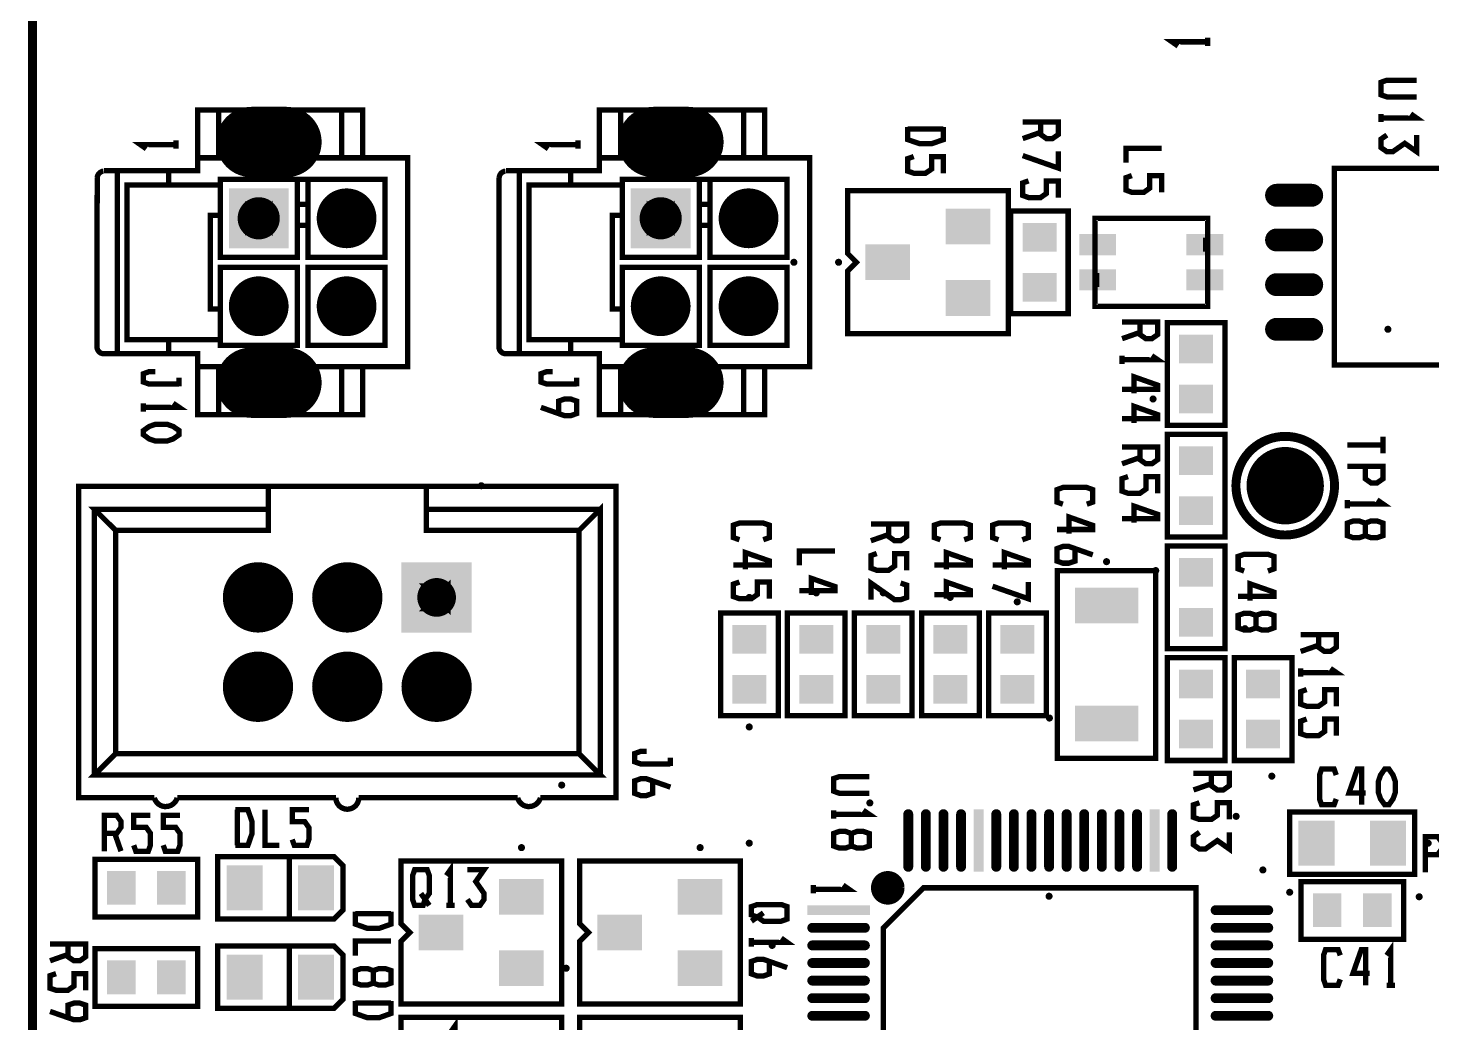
# Model space of a CAD drawing. Extents: x 20 to 372, y 176 to 359.
# Drawn here: x 201.5 to 241.42, y 272.55 to 300.82 of the extents above; entities that cross this region are included whole.
import ezdxf

# ---------------------------------------------------------------- set-up
doc = ezdxf.new("R2010")
doc.units = 0
doc.header["$MEASUREMENT"] = 0
doc.layers.get('0').update_dxf_attribs({"linetype": 'CONTINUOUS'})
for name, color, linetype in [('25-334-1_DRL', 1, 'CONTINUOUS'), ('25-334-1_SMB', 253, 'CONTINUOUS'), ('25-334-1_SSB', 1, 'CONTINUOUS')]:
    doc.layers.add(name, color=color, linetype=linetype)

# ---------------------------------------------------------------- blocks, each defined once
blk = doc.blocks.new('ROUND_75')
at = {"const_width": 0.54991}
blk.add_lwpolyline([(-0.274954, 0, 1), (0.274954, 0, 1)], format="xyb", close=True, dxfattribs=at)
blk = doc.blocks.new('ROUND_79')
at = {"const_width": 0.8001}
blk.add_lwpolyline([(-0.40005, 0, 1), (0.40005, 0, 1)], format="xyb", close=True, dxfattribs=at)
blk = doc.blocks.new('ROUND_80')
at = {"const_width": 0.59944}
blk.add_lwpolyline([(-0.29972, 0, 1), (0.29972, 0, 1)], format="xyb", close=True, dxfattribs=at)
blk = doc.blocks.new('ROUND_81')
at = {"const_width": 0.50038}
blk.add_lwpolyline([(-0.25019, 0, 1), (0.25019, 0, 1)], format="xyb", close=True, dxfattribs=at)
blk = doc.blocks.new('ROUND_84')
at = {"const_width": 0.10033}
blk.add_lwpolyline([(-0.050164, 0, 1), (0.050164, 0, 1)], format="xyb", close=True, dxfattribs=at)
blk = doc.blocks.new('ROUND_85')
at = {"const_width": 0.10033}
blk.add_lwpolyline([(-0.050164, 0, 1), (0.050164, 0, 1)], format="xyb", close=True, dxfattribs=at)
blk = doc.blocks.new('RECTANGLE_4')
blk.add_solid([(0.4064, 0.4826), (0.4064, -0.4826), (-0.4064, 0.4826), (-0.4064, -0.4826)])
blk = doc.blocks.new('ROUND_18')
at = {"const_width": 0.99949}
blk.add_lwpolyline([(-0.499744, 0, 1), (0.499744, 0, 1)], format="xyb", close=True, dxfattribs=at)
blk = doc.blocks.new('SQUARE_19')
blk.add_solid([(0.99949, 0.99949), (0.99949, -0.99949), (-0.99949, 0.99949), (-0.99949, -0.99949)])
blk = doc.blocks.new('OBLONG_20')
at = {"const_width": 1.99898}
blk.add_lwpolyline([(0.50038, 0), (-0.50038, 0)], dxfattribs=at)
at = {"const_width": 0.99949}
for points in [[(-1.000124, 0, 1), (-0.000636, 0, 1)], [(0.000636, 0, 1), (1.000124, 0, 1)]]:
    blk.add_lwpolyline(points, format="xyb", close=True, dxfattribs=at)
blk = doc.blocks.new('ROUND_21')
at = {"const_width": 0.84963}
blk.add_lwpolyline([(-0.424814, 0, 1), (0.424814, 0, 1)], format="xyb", close=True, dxfattribs=at)
blk = doc.blocks.new('SQUARE_22')
blk.add_solid([(0.84963, 0.84963), (0.84963, -0.84963), (-0.84963, 0.84963), (-0.84963, -0.84963)])
blk = doc.blocks.new('ROUND_25')
at = {"const_width": 1.09982}
blk.add_lwpolyline([(-0.54991, 0, 1), (0.54991, 0, 1)], format="xyb", close=True, dxfattribs=at)
blk = doc.blocks.new('RECTANGLE_26')
blk.add_solid([(0.4826, 0.4064), (0.4826, -0.4064), (-0.4826, 0.4064), (-0.4826, -0.4064)])
blk = doc.blocks.new('RECTANGLE_47')
blk.add_solid([(0.51308, 0.63627), (0.51308, -0.63627), (-0.51308, 0.63627), (-0.51308, -0.63627)])
blk = doc.blocks.new('RECTANGLE_48')
blk.add_solid([(0.9017, 0.508), (0.9017, -0.508), (-0.9017, 0.508), (-0.9017, -0.508)])
blk = doc.blocks.new('RECTANGLE_53')
blk.add_solid([(0.635, 0.508), (0.635, -0.508), (-0.635, 0.508), (-0.635, -0.508)])
blk = doc.blocks.new('RECTANGLE_55')
blk.add_solid([(0.52451, 0.29972), (0.52451, -0.29972), (-0.52451, 0.29972), (-0.52451, -0.29972)])
blk = doc.blocks.new('OBLONG_63')
at = {"const_width": 0.65024}
blk.add_lwpolyline([(0.50038, 0), (-0.50038, 0)], dxfattribs=at)
at = {"const_width": 0.32512}
for points in [[(-0.66294, 0, 1), (-0.33782, 0, 1)], [(0.33782, 0, 1), (0.66294, 0, 1)]]:
    blk.add_lwpolyline(points, format="xyb", close=True, dxfattribs=at)
blk = doc.blocks.new('OBLONG_64')
at = {"const_width": 0.2794}
blk.add_lwpolyline([(0, 0.7493), (0, -0.7493)], dxfattribs=at)
at = {"const_width": 0.1397}
for points in [[(-0.06985, 0.7493, 1), (0.06985, 0.7493, 1)], [(-0.06985, -0.7493, 1), (0.06985, -0.7493, 1)]]:
    blk.add_lwpolyline(points, format="xyb", close=True, dxfattribs=at)
blk = doc.blocks.new('RECTANGLE_11')
blk.add_solid([(0.1397, 0.889), (0.1397, -0.889), (-0.1397, 0.889), (-0.1397, -0.889)])
blk = doc.blocks.new('OBLONG_12')
at = {"const_width": 0.2794}
blk.add_lwpolyline([(0.7493, 0), (-0.7493, 0)], dxfattribs=at)
at = {"const_width": 0.1397}
for points in [[(-0.81915, 0, 1), (-0.67945, 0, 1)], [(0.67945, 0, 1), (0.81915, 0, 1)]]:
    blk.add_lwpolyline(points, format="xyb", close=True, dxfattribs=at)
blk = doc.blocks.new('RECTANGLE_23')
blk.add_solid([(0.889, 0.1397), (0.889, -0.1397), (-0.889, 0.1397), (-0.889, -0.1397)])

msp = doc.modelspace()

# ---------------------------------------------------------------- linework, layer by layer
at = {"layer": '25-334-1_DRL', "const_width": 0.254}
msp.add_lwpolyline([(371.631, 359.296), (371.631, 186.296), (201.631, 186.296), (201.631, 359.296), (371.631, 359.296)], dxfattribs=at)
at = {"layer": '25-334-1_SSB', "const_width": 0.152}
for points in [[(235.05, 300.548), (235.05, 300.312)], [(235.05, 300.431), (234.034, 300.431), (234.204, 300.312)], [(240.989, 298.866), (240.143, 298.866), (239.973, 298.925), (239.973, 299.28), (240.143, 299.341), (240.989, 299.341)], [(206.922, 297.134), (206.922, 298.496), (206.323, 298.496), (206.323, 297.134), (212.302, 297.134), (212.302, 291.196), (206.323, 291.196), (206.323, 289.834), (206.922, 289.834), (210.422, 289.834), (210.422, 291.196)], [(211.022, 297.134), (211.022, 298.496), (210.422, 298.496), (206.922, 298.496)], [(210.422, 297.134), (210.422, 298.496)], [(218.352, 297.134), (218.352, 298.496), (217.753, 298.496), (217.753, 297.134), (223.732, 297.134), (223.732, 291.196), (217.753, 291.196), (217.753, 289.834), (218.352, 289.834), (221.852, 289.834), (221.852, 291.196)], [(222.452, 297.134), (222.452, 298.496), (221.852, 298.496), (218.352, 298.496)], [(221.852, 297.134), (221.852, 298.496)], [(230.295, 298.155), (230.295, 297.8), (230.463, 297.68), (230.633, 297.68), (230.803, 297.8), (230.803, 298.155), (229.787, 298.155)], [(239.973, 298.148), (239.973, 298.384)], [(239.973, 298.264), (240.989, 298.264), (240.819, 298.384)], [(226.518, 298.008), (226.518, 297.652), (226.859, 297.535), (227.197, 297.535), (227.534, 297.652), (227.534, 298.008)], [(226.518, 297.949), (227.534, 297.949)], [(230.295, 297.858), (229.787, 297.68)], [(240.143, 297.782), (239.973, 297.665), (239.973, 297.426), (240.143, 297.309), (240.311, 297.309), (240.651, 297.546), (240.989, 297.309), (240.989, 297.782)], [(205.713, 297.51), (204.697, 297.51), (204.867, 297.391)], [(205.713, 297.627), (205.713, 297.391)], [(217.143, 297.51), (216.127, 297.51), (216.297, 297.391)], [(217.143, 297.627), (217.143, 297.391)], [(232.724, 296.992), (232.724, 297.408), (233.74, 297.408)], [(206.323, 297.134), (206.323, 296.766), (205.502, 296.766), (204.042, 296.766)], [(217.753, 297.134), (217.753, 296.766), (216.932, 296.766), (215.472, 296.766)], [(226.689, 297.17), (226.518, 297.111), (226.518, 296.756), (226.689, 296.697), (227.026, 296.697), (227.197, 296.814), (227.197, 297.17), (227.534, 297.17), (227.534, 296.697)], [(229.787, 297.198), (230.803, 296.842), (230.803, 297.317)], [(203.463, 291.765), (203.47, 296.578)], [(203.663, 296.766), (204.042, 296.766), (204.042, 291.564), (203.663, 291.564)], [(204.314, 296.365), (204.314, 291.965), (205.502, 291.965), (206.968, 291.965), (206.968, 291.805), (209.158, 291.805), (209.158, 294.025), (206.968, 294.025), (206.968, 292.834), (206.689, 292.834), (206.689, 295.496), (206.968, 295.496), (206.968, 294.305), (209.158, 294.305), (209.158, 295.214), (209.467, 295.214), (209.467, 294.305), (211.657, 294.305), (211.657, 296.525), (206.968, 296.525), (206.968, 296.365), (205.502, 296.365), (204.314, 296.365)], [(205.502, 296.365), (205.502, 296.766)], [(209.158, 296.525), (209.158, 295.816), (209.467, 295.816), (209.467, 295.214)], [(209.467, 296.525), (209.467, 295.816)], [(214.893, 291.765), (214.9, 296.578)], [(215.093, 296.766), (215.472, 296.766), (215.472, 291.564), (215.093, 291.564)], [(215.744, 296.365), (215.744, 291.965), (216.932, 291.965), (218.398, 291.965), (218.398, 291.805), (220.588, 291.805), (220.588, 294.025), (218.398, 294.025), (218.398, 292.834), (218.119, 292.834), (218.119, 295.496), (218.398, 295.496), (218.398, 294.305), (220.588, 294.305), (220.588, 295.214), (220.897, 295.214), (220.897, 294.305), (223.087, 294.305), (223.087, 296.525), (218.398, 296.525), (218.398, 296.365), (216.932, 296.365), (215.744, 296.365)], [(216.932, 296.365), (216.932, 296.766)], [(220.588, 296.525), (220.588, 295.816), (220.897, 295.816), (220.897, 295.214)], [(220.897, 296.525), (220.897, 295.816)], [(232.891, 296.629), (232.724, 296.57), (232.724, 296.215), (232.891, 296.154), (233.232, 296.154), (233.399, 296.273), (233.399, 296.629), (233.74, 296.629), (233.74, 296.154)], [(241.697, 291.244), (238.649, 291.244), (238.649, 296.832), (242.459, 296.832), (242.459, 292.006), (241.697, 291.244)], [(206.968, 296.365), (206.968, 295.496)], [(218.398, 296.365), (218.398, 295.496)], [(229.378, 292.133), (229.378, 296.197), (224.806, 296.197), (224.806, 294.419), (225.06, 294.165), (224.806, 293.911), (224.806, 292.133), (229.378, 292.133)], [(229.955, 296.479), (229.787, 296.42), (229.787, 296.065), (229.955, 296.004), (230.295, 296.004), (230.463, 296.123), (230.463, 296.479), (230.803, 296.479), (230.803, 296.004)], [(207.895, 295.247), (207.745, 295.097), (207.745, 295.732), (207.895, 295.582), (207.895, 295.247), (208.23, 295.247), (208.38, 295.097), (208.38, 295.732), (208.23, 295.582), (208.23, 295.247)], [(208.38, 295.732), (207.745, 295.732)], [(209.158, 295.214), (209.158, 295.816)], [(210.88, 295.732), (210.245, 295.732), (210.245, 295.097), (210.394, 295.247), (210.73, 295.247), (210.88, 295.097), (210.88, 295.732), (210.73, 295.582), (210.394, 295.582), (210.394, 295.247)], [(210.245, 295.732), (210.394, 295.582)], [(219.325, 295.247), (219.175, 295.097), (219.175, 295.732), (219.325, 295.582), (219.325, 295.247), (219.66, 295.247), (219.81, 295.097), (219.81, 295.732), (219.66, 295.582), (219.66, 295.247)], [(219.81, 295.732), (219.175, 295.732)], [(220.588, 295.214), (220.588, 295.816)], [(222.31, 295.732), (221.675, 295.732), (221.675, 295.097), (221.824, 295.247), (222.16, 295.247), (222.31, 295.097), (222.31, 295.732), (222.16, 295.582), (221.824, 295.582), (221.824, 295.247)], [(221.675, 295.732), (221.824, 295.582)], [(207.895, 295.582), (208.23, 295.582)], [(210.73, 295.582), (210.73, 295.247)], [(219.325, 295.582), (219.66, 295.582)], [(222.16, 295.582), (222.16, 295.247)], [(229.442, 295.625), (229.442, 292.704), (231.08, 292.704), (231.08, 295.625), (229.442, 295.625)], [(231.893, 295.415), (231.842, 295.415), (231.842, 295.364), (231.842, 292.963), (231.842, 292.915), (231.893, 292.915)], [(231.893, 295.415), (234.992, 295.415)], [(234.992, 292.915), (235.043, 292.915), (235.043, 292.963), (235.043, 295.364), (235.043, 295.415), (234.992, 295.415)], [(208.38, 295.097), (207.745, 295.097)], [(210.88, 295.097), (210.245, 295.097)], [(219.81, 295.097), (219.175, 295.097)], [(222.31, 295.097), (221.675, 295.097)], [(234.992, 294.465), (234.992, 294.866)], [(211.657, 291.805), (211.657, 294.025), (209.467, 294.025), (209.467, 291.805), (211.657, 291.805)], [(223.087, 291.805), (223.087, 294.025), (220.897, 294.025), (220.897, 291.805), (223.087, 291.805)], [(231.893, 293.865), (231.893, 293.464)], [(207.895, 292.748), (207.745, 292.598), (207.745, 293.233), (207.895, 293.083), (207.895, 292.748), (208.23, 292.748), (208.38, 292.598), (208.38, 293.233), (208.23, 293.083), (208.23, 292.748)], [(210.394, 292.748), (210.245, 292.598), (210.88, 292.598), (210.88, 293.233), (210.73, 293.083), (210.394, 293.083), (210.394, 292.748), (210.73, 292.748), (210.73, 293.083)], [(210.245, 292.598), (210.245, 293.233), (210.394, 293.083)], [(219.325, 292.748), (219.175, 292.598), (219.175, 293.233), (219.325, 293.083), (219.325, 292.748), (219.66, 292.748), (219.81, 292.598), (219.81, 293.233), (219.66, 293.083), (219.66, 292.748)], [(221.824, 292.748), (221.675, 292.598), (222.31, 292.598), (222.31, 293.233), (222.16, 293.083), (221.824, 293.083), (221.824, 292.748), (222.16, 292.748), (222.16, 293.083)], [(221.675, 292.598), (221.675, 293.233), (221.824, 293.083)], [(208.38, 293.233), (207.745, 293.233)], [(207.895, 293.083), (208.23, 293.083)], [(210.88, 293.233), (210.245, 293.233)], [(219.81, 293.233), (219.175, 293.233)], [(219.325, 293.083), (219.66, 293.083)], [(222.31, 293.233), (221.675, 293.233)], [(206.968, 292.834), (206.968, 291.965)], [(208.38, 292.598), (207.745, 292.598)], [(210.88, 292.598), (210.73, 292.748)], [(218.398, 292.834), (218.398, 291.965)], [(219.81, 292.598), (219.175, 292.598)], [(222.31, 292.598), (222.16, 292.748)], [(234.992, 292.915), (231.893, 292.915)], [(233.12, 292.468), (233.12, 292.113), (233.29, 291.993), (233.458, 291.993), (233.628, 292.113), (233.628, 292.468), (232.612, 292.468)], [(233.12, 292.171), (232.612, 291.993)], [(235.538, 289.529), (235.538, 292.45), (233.9, 292.45), (233.9, 289.529), (235.538, 289.529)], [(205.502, 291.965), (205.502, 291.564), (204.042, 291.564)], [(216.932, 291.965), (216.932, 291.564), (215.472, 291.564)], [(206.323, 291.196), (206.323, 291.564), (205.502, 291.564)], [(217.753, 291.196), (217.753, 291.564), (216.932, 291.564)], [(232.612, 291.274), (232.612, 291.511)], [(232.612, 291.394), (233.628, 291.394), (233.458, 291.511)], [(205.121, 291.058), (204.951, 291.058), (204.784, 290.997), (204.784, 290.761), (204.951, 290.703), (205.8, 290.703)], [(206.922, 291.196), (206.922, 289.834)], [(210.422, 289.834), (211.022, 289.834), (211.022, 291.196)], [(216.424, 291.058), (216.254, 291.058), (216.087, 290.997), (216.087, 290.761), (216.254, 290.703), (217.103, 290.703)], [(218.352, 291.196), (218.352, 289.834)], [(221.852, 289.834), (222.452, 289.834), (222.452, 291.196)], [(232.95, 290.436), (232.95, 290.911), (233.628, 290.672), (233.628, 290.556), (232.612, 290.556)], [(205.8, 290.642), (205.8, 290.881)], [(217.103, 290.642), (217.103, 290.881)], [(204.784, 289.923), (204.784, 290.159)], [(204.784, 290.042), (205.8, 290.042), (205.629, 290.159)], [(216.595, 289.865), (216.595, 290.22), (216.762, 290.279), (216.932, 290.279), (217.103, 290.22), (217.103, 289.865), (216.932, 289.804), (216.762, 289.804), (216.087, 290.042)], [(232.95, 289.598), (232.95, 290.073), (233.628, 289.834), (233.628, 289.717), (232.612, 289.717)], [(204.784, 289.382), (204.951, 289.499), (205.121, 289.56), (205.459, 289.56), (205.629, 289.499), (205.8, 289.382), (205.8, 289.263), (205.629, 289.143), (205.459, 289.085), (205.121, 289.085), (204.951, 289.143), (204.784, 289.263), (204.784, 289.382)], [(235.538, 286.354), (235.538, 289.275), (233.9, 289.275), (233.9, 286.354), (235.538, 286.354)], [(239.018, 288.971), (240.034, 288.971)], [(240.034, 288.732), (240.034, 289.207)], [(233.12, 288.912), (233.12, 288.557), (233.29, 288.437), (233.458, 288.437), (233.628, 288.557), (233.628, 288.912), (232.612, 288.912)], [(233.12, 288.615), (232.612, 288.437)], [(239.526, 288.369), (239.526, 288.013), (239.693, 287.894), (239.864, 287.894), (240.034, 288.013), (240.034, 288.369), (239.018, 288.369)], [(205.094, 278.945), (202.942, 278.945), (202.942, 287.795), (208.332, 287.795), (208.332, 287.144), (203.392, 287.144), (203.994, 286.545), (203.994, 280.195)], [(208.332, 287.795), (212.833, 287.795), (218.223, 287.795), (218.223, 278.945), (216.074, 278.945)], [(212.833, 287.795), (212.833, 287.144)], [(230.93, 287.289), (230.763, 287.348), (230.763, 287.703), (230.93, 287.764), (231.609, 287.764), (231.779, 287.703), (231.779, 287.348), (231.609, 287.289)], [(232.782, 288.074), (232.612, 288.016), (232.612, 287.66), (232.782, 287.599), (233.12, 287.599), (233.29, 287.718), (233.29, 288.074), (233.628, 288.074), (233.628, 287.599)], [(239.018, 287.175), (239.018, 287.411)], [(239.018, 287.294), (240.034, 287.294), (239.864, 287.411)], [(217.174, 280.195), (203.994, 280.195), (203.392, 279.595), (217.773, 279.595), (217.174, 280.195), (217.174, 286.545), (217.773, 287.144), (217.773, 279.595)], [(203.392, 287.144), (203.392, 279.595)], [(203.994, 286.545), (208.332, 286.545), (208.332, 287.144)], [(217.174, 286.545), (212.833, 286.545), (212.833, 287.144), (217.773, 287.144)], [(231.101, 286.451), (231.101, 286.926), (231.779, 286.687), (231.779, 286.57), (230.763, 286.57)], [(232.95, 286.761), (232.95, 287.236), (233.628, 287), (233.628, 286.88), (232.612, 286.88)], [(221.733, 286.278), (221.563, 286.339), (221.563, 286.695), (221.733, 286.753), (222.409, 286.753), (222.579, 286.695), (222.579, 286.339), (222.409, 286.278)], [(225.977, 286.725), (225.977, 286.37), (226.145, 286.25), (226.315, 286.25), (226.485, 286.37), (226.485, 286.725), (225.469, 286.725)], [(227.448, 286.278), (227.278, 286.339), (227.278, 286.695), (227.448, 286.753), (228.124, 286.753), (228.294, 286.695), (228.294, 286.339), (228.124, 286.278)], [(229.099, 286.278), (228.929, 286.339), (228.929, 286.695), (229.099, 286.753), (229.775, 286.753), (229.945, 286.695), (229.945, 286.339), (229.775, 286.278)], [(239.526, 286.395), (239.693, 286.337), (239.864, 286.337), (240.034, 286.395), (240.034, 286.751), (239.864, 286.812), (239.693, 286.812), (239.526, 286.751), (239.526, 286.395), (239.356, 286.337), (239.185, 286.337), (239.018, 286.395), (239.018, 286.751), (239.185, 286.812), (239.356, 286.812), (239.526, 286.751)], [(225.977, 286.428), (225.469, 286.25)], [(221.901, 285.44), (221.901, 285.915), (222.579, 285.679), (222.579, 285.559), (221.563, 285.559)], [(223.437, 285.549), (223.437, 285.963), (224.453, 285.963)], [(225.637, 285.887), (225.469, 285.829), (225.469, 285.473), (225.637, 285.412), (225.977, 285.412), (226.145, 285.531), (226.145, 285.887), (226.485, 285.887), (226.485, 285.412)], [(227.616, 285.44), (227.616, 285.915), (228.294, 285.679), (228.294, 285.559), (227.278, 285.559)], [(229.267, 285.44), (229.267, 285.915), (229.945, 285.679), (229.945, 285.559), (228.929, 285.559)], [(231.271, 286.027), (231.271, 285.671), (231.101, 285.613), (230.93, 285.613), (230.763, 285.671), (230.763, 286.027), (230.93, 286.088), (231.101, 286.088), (231.779, 285.849)], [(235.538, 283.179), (235.538, 286.1), (233.9, 286.1), (233.9, 283.179), (235.538, 283.179)], [(236.084, 285.389), (235.914, 285.45), (235.914, 285.806), (236.084, 285.864), (236.76, 285.864), (236.93, 285.806), (236.93, 285.45), (236.76, 285.389)], [(233.569, 280.068), (230.775, 280.068), (230.775, 285.402), (233.569, 285.402), (233.569, 280.068)], [(208.162, 284.52), (208.362, 284.32), (208.362, 284.96), (208.162, 284.759), (208.162, 284.52), (207.923, 284.52), (207.722, 284.32), (208.362, 284.32)], [(207.923, 284.52), (207.923, 284.759), (207.722, 284.96), (208.362, 284.96)], [(207.722, 284.32), (207.722, 284.96)], [(210.702, 284.52), (210.902, 284.32), (210.902, 284.96), (210.702, 284.759), (210.702, 284.52), (210.463, 284.52), (210.262, 284.32), (210.902, 284.32)], [(210.463, 284.52), (210.463, 284.759), (210.262, 284.96), (210.902, 284.96)], [(210.262, 284.32), (210.262, 284.96)], [(213.242, 284.52), (213.442, 284.32), (213.442, 284.96), (213.242, 284.759), (213.242, 284.52), (213.003, 284.52), (212.802, 284.32), (213.442, 284.32)], [(213.003, 284.52), (213.003, 284.759), (212.802, 284.96), (213.442, 284.96)], [(212.802, 284.32), (212.802, 284.96)], [(221.733, 285.077), (221.563, 285.018), (221.563, 284.663), (221.733, 284.602), (222.071, 284.602), (222.241, 284.721), (222.241, 285.077), (222.579, 285.077), (222.579, 284.602)], [(223.775, 284.711), (223.775, 285.183), (224.453, 284.947), (224.453, 284.828), (223.437, 284.828)], [(225.469, 284.574), (225.469, 285.049), (226.145, 284.574), (226.315, 284.574), (226.485, 284.635), (226.485, 284.99), (226.315, 285.049)], [(227.616, 284.602), (227.616, 285.077), (228.294, 284.841), (228.294, 284.721), (227.278, 284.721)], [(228.929, 284.957), (229.945, 284.602), (229.945, 285.077)], [(236.252, 284.551), (236.252, 285.026), (236.93, 284.79), (236.93, 284.67), (235.914, 284.67)], [(208.162, 284.759), (207.923, 284.759)], [(210.702, 284.759), (210.463, 284.759)], [(213.242, 284.759), (213.003, 284.759)], [(222.838, 281.274), (222.838, 284.195), (221.2, 284.195), (221.2, 281.274), (222.838, 281.274)], [(223.092, 284.195), (223.092, 281.274), (224.73, 281.274), (224.73, 284.195), (223.092, 284.195)], [(224.997, 284.195), (224.997, 281.274), (226.635, 281.274), (226.635, 284.195), (224.997, 284.195)], [(228.553, 281.274), (228.553, 284.195), (226.915, 284.195), (226.915, 281.274), (228.553, 281.274)], [(230.458, 281.274), (230.458, 284.195), (228.82, 284.195), (228.82, 281.274), (230.458, 281.274)], [(236.422, 283.774), (236.592, 283.713), (236.76, 283.713), (236.93, 283.774), (236.93, 284.129), (236.76, 284.188), (236.592, 284.188), (236.422, 284.129), (236.422, 283.774), (236.252, 283.713), (236.084, 283.713), (235.914, 283.774), (235.914, 284.129), (236.084, 284.188), (236.252, 284.188), (236.422, 284.129)], [(238.2, 283.578), (238.2, 283.223), (238.37, 283.103), (238.538, 283.103), (238.708, 283.223), (238.708, 283.578), (237.692, 283.578)], [(238.2, 283.281), (237.692, 283.103)], [(235.538, 280.004), (235.538, 282.925), (233.9, 282.925), (233.9, 280.004), (235.538, 280.004)], [(237.443, 280.004), (237.443, 282.925), (235.805, 282.925), (235.805, 280.004), (237.443, 280.004)], [(237.692, 282.384), (237.692, 282.621)], [(237.692, 282.504), (238.708, 282.504), (238.538, 282.621)], [(208.162, 281.98), (208.362, 281.78), (208.362, 282.42), (208.162, 282.219), (208.162, 281.98), (207.923, 281.98), (207.722, 281.78), (208.362, 281.78)], [(207.923, 281.98), (207.923, 282.219), (207.722, 282.42), (208.362, 282.42)], [(207.722, 281.78), (207.722, 282.42)], [(208.162, 282.219), (207.923, 282.219)], [(210.702, 281.98), (210.902, 281.78), (210.902, 282.42), (210.702, 282.219), (210.702, 281.98), (210.463, 281.98), (210.262, 281.78), (210.902, 281.78)], [(210.463, 281.98), (210.463, 282.219), (210.262, 282.42), (210.902, 282.42)], [(210.262, 281.78), (210.262, 282.42)], [(210.702, 282.219), (210.463, 282.219)], [(213.242, 281.98), (213.442, 281.78), (213.442, 282.42), (213.242, 282.219), (213.242, 281.98), (213.003, 281.98), (212.802, 281.78), (213.442, 281.78)], [(213.003, 281.98), (213.003, 282.219), (212.802, 282.42), (213.442, 282.42)], [(212.802, 281.78), (212.802, 282.42)], [(213.242, 282.219), (213.003, 282.219)], [(237.862, 282.021), (237.692, 281.96), (237.692, 281.605), (237.862, 281.546), (238.2, 281.546), (238.37, 281.666), (238.37, 282.021), (238.708, 282.021), (238.708, 281.546)], [(237.862, 281.183), (237.692, 281.122), (237.692, 280.766), (237.862, 280.708), (238.2, 280.708), (238.37, 280.827), (238.37, 281.183), (238.708, 281.183), (238.708, 280.708)], [(219.091, 280.263), (218.921, 280.263), (218.754, 280.202), (218.754, 279.966), (218.921, 279.908), (219.77, 279.908)], [(219.77, 279.847), (219.77, 280.086)], [(238.703, 278.912), (238.642, 278.745), (238.286, 278.745), (238.228, 278.912), (238.228, 279.59), (238.286, 279.761), (238.642, 279.761), (238.703, 279.59)], [(239.541, 279.082), (239.066, 279.082), (239.302, 279.761), (239.422, 279.761), (239.422, 278.745)], [(240.082, 278.745), (239.963, 278.912), (239.904, 279.082), (239.904, 279.42), (239.963, 279.59), (240.082, 279.761), (240.201, 279.761), (240.318, 279.59), (240.379, 279.42), (240.379, 279.082), (240.318, 278.912), (240.201, 278.745), (240.082, 278.745)], [(219.262, 279.425), (219.262, 279.07), (219.091, 279.009), (218.921, 279.009), (218.754, 279.07), (218.754, 279.425), (218.921, 279.484), (219.091, 279.484), (219.77, 279.247)], [(225.424, 279.072), (224.575, 279.072), (224.408, 279.133), (224.408, 279.489), (224.575, 279.547), (225.424, 279.547)], [(235.152, 279.641), (235.152, 279.286), (235.322, 279.166), (235.49, 279.166), (235.66, 279.286), (235.66, 279.641), (234.644, 279.641)], [(235.152, 279.344), (234.644, 279.166)], [(210.257, 278.945), (205.744, 278.945)], [(207.4, 277.589), (207.755, 277.589), (207.872, 277.927), (207.872, 278.267), (207.755, 278.605), (207.4, 278.605)], [(207.458, 277.589), (207.458, 278.605)], [(208.652, 277.589), (208.238, 277.589), (208.238, 278.605)], [(209.015, 277.759), (209.076, 277.589), (209.432, 277.589), (209.49, 277.759), (209.49, 278.097), (209.371, 278.267), (209.015, 278.267), (209.015, 278.605), (209.49, 278.605)], [(215.424, 278.945), (210.908, 278.945)], [(224.408, 278.353), (224.408, 278.59)], [(224.408, 278.473), (225.424, 278.473), (225.253, 278.59)], [(234.814, 278.803), (234.644, 278.745), (234.644, 278.389), (234.814, 278.328), (235.152, 278.328), (235.322, 278.447), (235.322, 278.803), (235.66, 278.803), (235.66, 278.328)], [(203.671, 277.934), (204.027, 277.934), (204.146, 278.104), (204.146, 278.275), (204.027, 278.442), (203.671, 278.442), (203.671, 277.426)], [(204.509, 277.596), (204.568, 277.426), (204.923, 277.426), (204.984, 277.596), (204.984, 277.934), (204.865, 278.104), (204.509, 278.104), (204.509, 278.442), (204.984, 278.442)], [(205.348, 277.596), (205.406, 277.426), (205.762, 277.426), (205.822, 277.596), (205.822, 277.934), (205.703, 278.104), (205.348, 278.104), (205.348, 278.442), (205.822, 278.442)], [(237.379, 276.766), (240.935, 276.766), (240.935, 278.544), (237.379, 278.544), (237.379, 276.766)], [(203.968, 277.934), (204.146, 277.426)], [(224.916, 277.574), (225.083, 277.515), (225.253, 277.515), (225.424, 277.574), (225.424, 277.929), (225.253, 277.99), (225.083, 277.99), (224.916, 277.929), (224.916, 277.574), (224.745, 277.515), (224.575, 277.515), (224.408, 277.574), (224.408, 277.929), (224.575, 277.99), (224.745, 277.99), (224.916, 277.929)], [(234.814, 277.965), (234.644, 277.845), (234.644, 277.609), (234.814, 277.49), (234.982, 277.49), (235.322, 277.729), (235.66, 277.49), (235.66, 277.965)], [(241.235, 277.332), (241.591, 277.332), (241.71, 277.5), (241.71, 277.67), (241.591, 277.84), (241.235, 277.84), (241.235, 276.824)], [(203.407, 275.559), (206.328, 275.559), (206.328, 277.198), (203.407, 277.198), (203.407, 275.559)], [(210.455, 277.02), (210.455, 275.75), (210.201, 275.496), (206.899, 275.496), (206.899, 277.274), (210.201, 277.274), (210.455, 277.02)], [(208.931, 277.274), (208.931, 275.496)], [(216.678, 273.083), (216.678, 277.147), (212.106, 277.147), (212.106, 275.369), (212.36, 275.115), (212.106, 274.861), (212.106, 273.083), (216.678, 273.083)], [(213.514, 275.884), (213.514, 276.9), (213.397, 276.733)], [(221.758, 273.083), (221.758, 277.147), (217.186, 277.147), (217.186, 275.369), (217.44, 275.115), (217.186, 274.861), (217.186, 273.083), (221.758, 273.083)], [(212.439, 276.055), (212.498, 275.884), (212.736, 275.884), (212.795, 276.055), (212.914, 276.225), (212.914, 276.733), (212.853, 276.9), (212.498, 276.9), (212.439, 276.733), (212.439, 276.055)], [(213.996, 276.055), (214.116, 275.884), (214.352, 275.884), (214.471, 276.055), (214.471, 276.225), (214.235, 276.563), (214.471, 276.9), (213.996, 276.9)], [(225.634, 276.634), (226.264, 276.634)], [(225.701, 276.7), (225.701, 276.07)], [(225.838, 276.771), (225.838, 275.999)], [(225.838, 276.771), (226.061, 276.771)], [(225.975, 276.786), (225.975, 275.984)], [(226.112, 276.751), (226.112, 276.017)], [(226.249, 276.652), (226.249, 276.118)], [(212.675, 276.225), (212.914, 275.884)], [(223.834, 276.225), (223.834, 276.461)], [(223.834, 276.342), (224.85, 276.342), (224.679, 276.461)], [(225.548, 276.359), (226.351, 276.359)], [(225.563, 276.497), (225.563, 276.273)], [(225.563, 276.497), (226.336, 276.497)], [(225.584, 276.222), (226.318, 276.222)], [(225.822, 275.242), (225.822, 267.495), (234.712, 267.495), (234.712, 276.385), (226.965, 276.385), (225.822, 275.242)], [(237.697, 274.924), (240.618, 274.924), (240.618, 276.563), (237.697, 276.563), (237.697, 274.924)], [(213.633, 275.884), (213.397, 275.884)], [(222.244, 275.91), (222.073, 275.851), (222.073, 275.615), (222.244, 275.554), (222.414, 275.437), (222.922, 275.437), (223.089, 275.496), (223.089, 275.851), (222.922, 275.91), (222.244, 275.91)], [(225.683, 276.085), (226.216, 276.085)], [(210.811, 275.709), (210.811, 275.354), (211.149, 275.234), (211.489, 275.234), (211.827, 275.354), (211.827, 275.709)], [(210.811, 275.651), (211.827, 275.651)], [(222.414, 275.674), (222.073, 275.437)], [(202.637, 274.785), (202.637, 274.429), (202.808, 274.312), (202.978, 274.312), (203.145, 274.429), (203.145, 274.785), (202.129, 274.785)], [(203.407, 273.019), (206.328, 273.019), (206.328, 274.658), (203.407, 274.658), (203.407, 273.019)], [(210.455, 274.48), (210.455, 273.21), (210.201, 272.956), (206.899, 272.956), (206.899, 274.734), (210.201, 274.734), (210.455, 274.48)], [(208.931, 274.734), (208.931, 272.956)], [(210.811, 274.457), (210.811, 274.871), (211.827, 274.871)], [(222.073, 274.716), (222.073, 274.955)], [(222.073, 274.835), (223.089, 274.835), (222.922, 274.955)], [(238.817, 273.786), (238.756, 273.616), (238.401, 273.616), (238.342, 273.786), (238.342, 274.465), (238.401, 274.632), (238.756, 274.632), (238.817, 274.465)], [(239.655, 273.957), (239.18, 273.957), (239.417, 274.632), (239.536, 274.632), (239.536, 273.616)], [(240.255, 273.616), (240.255, 274.632), (240.138, 274.465)], [(202.637, 274.49), (202.129, 274.312)], [(222.581, 274.294), (222.581, 273.939), (222.414, 273.878), (222.244, 273.878), (222.073, 273.939), (222.073, 274.294), (222.244, 274.353), (222.414, 274.353), (223.089, 274.117)], [(202.3, 273.946), (202.129, 273.888), (202.129, 273.532), (202.3, 273.474), (202.637, 273.474), (202.808, 273.591), (202.808, 273.946), (203.145, 273.946), (203.145, 273.474)], [(211.319, 273.677), (211.489, 273.619), (211.657, 273.619), (211.827, 273.677), (211.827, 274.033), (211.657, 274.091), (211.489, 274.091), (211.319, 274.033), (211.319, 273.677), (211.149, 273.619), (210.981, 273.619), (210.811, 273.677), (210.811, 274.033), (210.981, 274.091), (211.149, 274.091), (211.319, 274.033)], [(240.374, 273.616), (240.138, 273.616)], [(202.637, 272.694), (202.637, 273.05), (202.808, 273.108), (202.978, 273.108), (203.145, 273.05), (203.145, 272.694), (202.978, 272.636), (202.808, 272.636), (202.129, 272.872)], [(210.811, 273.169), (210.811, 272.814), (211.149, 272.694), (211.489, 272.694), (211.827, 272.814), (211.827, 273.169)], [(210.811, 273.111), (211.827, 273.111)], [(216.678, 268.638), (216.678, 272.702), (212.106, 272.702), (212.106, 270.924), (212.36, 270.67), (212.106, 270.416), (212.106, 268.638), (216.678, 268.638)], [(213.641, 271.439), (213.641, 272.455), (213.524, 272.288)], [(221.758, 268.638), (221.758, 272.702), (217.186, 272.702), (217.186, 270.924), (217.44, 270.67), (217.186, 270.416), (217.186, 268.638), (221.758, 268.638)]]:
    msp.add_lwpolyline(points, dxfattribs=at)
at = {"layer": '25-334-1_SSB'}
for points, const_width in [([(203.47, 296.578, -0.343108), (203.648, 296.756)], 0.152), ([(214.9, 296.578, -0.343108), (215.078, 296.756)], 0.152), ([(231.842, 295.364, -0.414214), (231.893, 295.415)], 0.152), ([(234.992, 295.415, -0.414214), (235.043, 295.364)], 0.152), ([(231.893, 292.915, -0.414214), (231.845, 292.963)], 0.152), ([(235.043, 292.963, -0.414214), (234.992, 292.913)], 0.152), ([(203.663, 291.564, -0.414214), (203.463, 291.765)], 0.152), ([(215.093, 291.564, -0.414214), (214.893, 291.765)], 0.152), ([(235.85, 287.815, -0.414214), (237.252, 289.217)], 0.254), ([(237.252, 289.217, -0.414214), (238.655, 287.815)], 0.254), ([(237.252, 286.413, -0.414214), (235.85, 287.815)], 0.254), ([(238.655, 287.815, -0.414214), (237.252, 286.413)], 0.254), ([(205.419, 278.694, -0.340061), (205.094, 278.945)], 0.152), ([(205.744, 278.945, -0.340061), (205.419, 278.696)], 0.152), ([(210.582, 278.62, -0.414214), (210.257, 278.945)], 0.152), ([(210.908, 278.945, -0.414214), (210.582, 278.62)], 0.152), ([(215.749, 278.694, -0.340061), (215.424, 278.945)], 0.152), ([(216.074, 278.945, -0.340061), (215.749, 278.696)], 0.152), ([(225.548, 276.385, -0.414214), (225.949, 276.786)], 0.152), ([(225.949, 276.786, -0.414214), (226.351, 276.385)], 0.152), ([(225.949, 275.984, -0.414214), (225.548, 276.385)], 0.152), ([(226.351, 276.385, -0.414214), (225.949, 275.984)], 0.152)]:
    msp.add_lwpolyline(points, format="xyb", dxfattribs=dict(at, const_width=const_width))

# ---------------------------------------------------------------- block references
at = {"layer": '25-334-1_DRL', "xscale": -1}
for name, p in [('ROUND_79', (208.352, 297.584)), ('ROUND_79', (219.782, 297.584)), ('ROUND_80', (208.063, 295.415)), ('ROUND_80', (210.562, 295.415)), ('ROUND_80', (219.493, 295.415)), ('ROUND_80', (221.992, 295.415)), ('ROUND_85', (223.282, 294.165)), ('ROUND_85', (224.552, 294.165)), ('ROUND_80', (208.063, 292.915)), ('ROUND_80', (210.562, 292.915)), ('ROUND_80', (219.493, 292.915)), ('ROUND_80', (221.992, 292.915)), ('ROUND_84', (240.173, 292.26)), ('ROUND_79', (208.352, 290.743)), ('ROUND_79', (219.782, 290.743)), ('ROUND_85', (233.493, 290.279)), ('ROUND_81', (237.252, 287.815)), ('ROUND_84', (214.392, 287.815)), ('ROUND_85', (232.172, 285.656)), ('ROUND_85', (233.569, 285.402)), ('ROUND_75', (208.042, 284.64)), ('ROUND_75', (210.582, 284.64)), ('ROUND_75', (213.122, 284.64)), ('ROUND_85', (222.012, 284.64)), ('ROUND_85', (223.917, 284.767)), ('ROUND_85', (225.822, 284.767)), ('ROUND_85', (227.727, 284.64)), ('ROUND_85', (229.632, 284.513)), ('ROUND_85', (236.109, 283.751)), ('ROUND_75', (208.042, 282.1)), ('ROUND_75', (210.582, 282.1)), ('ROUND_75', (213.122, 282.1)), ('ROUND_84', (222.012, 280.957)), ('ROUND_85', (230.547, 281.211)), ('ROUND_84', (236.871, 279.56)), ('ROUND_85', (216.678, 279.306)), ('ROUND_84', (225.441, 278.798)), ('ROUND_85', (235.855, 278.417)), ('ROUND_85', (215.535, 277.528)), ('ROUND_85', (220.615, 277.528)), ('ROUND_84', (222.012, 277.655)), ('ROUND_85', (241.316, 277.655)), ('ROUND_85', (236.617, 276.893)), ('ROUND_85', (230.537, 276.146)), ('ROUND_85', (237.379, 276.258)), ('ROUND_85', (241.062, 276.131)), ('ROUND_84', (222.663, 274.749)), ('ROUND_85', (216.805, 274.099))]:
    msp.add_blockref(name, p, dxfattribs=at)
at = {"layer": '25-334-1_SMB', "xscale": -1}
for name, p in [('OBLONG_20', (208.352, 297.584)), ('OBLONG_20', (219.782, 297.584)), ('SQUARE_22', (208.063, 295.415)), ('ROUND_21', (210.562, 295.415)), ('SQUARE_22', (219.493, 295.415)), ('ROUND_21', (221.992, 295.415)), ('OBLONG_63', (237.506, 296.07)), ('RECTANGLE_53', (228.235, 295.181)), ('RECTANGLE_26', (230.267, 294.876)), ('OBLONG_63', (237.506, 294.8)), ('RECTANGLE_53', (225.949, 294.165)), ('RECTANGLE_55', (231.918, 294.665)), ('RECTANGLE_55', (234.966, 294.665)), ('RECTANGLE_26', (230.267, 293.454)), ('RECTANGLE_55', (231.918, 293.664)), ('RECTANGLE_55', (234.966, 293.664)), ('OBLONG_63', (237.506, 293.53)), ('ROUND_21', (208.063, 292.915)), ('ROUND_21', (210.562, 292.915)), ('ROUND_21', (219.493, 292.915)), ('ROUND_21', (221.992, 292.915)), ('RECTANGLE_53', (228.235, 293.149)), ('OBLONG_63', (237.506, 292.26)), ('RECTANGLE_26', (234.712, 291.701)), ('OBLONG_20', (208.352, 290.743)), ('OBLONG_20', (219.782, 290.743)), ('RECTANGLE_26', (234.712, 290.279)), ('RECTANGLE_26', (234.712, 288.526)), ('ROUND_25', (237.252, 287.815)), ('RECTANGLE_26', (234.712, 287.104)), ('ROUND_18', (208.042, 284.64)), ('ROUND_18', (210.582, 284.64)), ('SQUARE_19', (213.122, 284.64)), ('RECTANGLE_26', (234.712, 285.351)), ('RECTANGLE_48', (232.172, 284.411)), ('RECTANGLE_26', (234.712, 283.929)), ('RECTANGLE_26', (222.012, 283.446)), ('RECTANGLE_26', (223.917, 283.446)), ('RECTANGLE_26', (225.822, 283.446)), ('RECTANGLE_26', (227.727, 283.446)), ('RECTANGLE_26', (229.632, 283.446)), ('ROUND_18', (208.042, 282.1)), ('ROUND_18', (210.582, 282.1)), ('ROUND_18', (213.122, 282.1)), ('RECTANGLE_26', (222.012, 282.024)), ('RECTANGLE_26', (223.917, 282.024)), ('RECTANGLE_26', (225.822, 282.024)), ('RECTANGLE_26', (227.727, 282.024)), ('RECTANGLE_26', (229.632, 282.024)), ('RECTANGLE_26', (234.712, 282.176)), ('RECTANGLE_26', (236.617, 282.176)), ('RECTANGLE_48', (232.172, 281.058)), ('RECTANGLE_26', (234.712, 280.754)), ('RECTANGLE_26', (236.617, 280.754)), ('OBLONG_64', (226.534, 277.731)), ('OBLONG_64', (227.034, 277.731)), ('OBLONG_64', (227.534, 277.731)), ('OBLONG_64', (228.035, 277.731)), ('RECTANGLE_11', (228.535, 277.731)), ('OBLONG_64', (229.036, 277.731)), ('OBLONG_64', (229.536, 277.731)), ('OBLONG_64', (230.036, 277.731)), ('OBLONG_64', (230.537, 277.731)), ('OBLONG_64', (231.037, 277.731)), ('OBLONG_64', (231.537, 277.731)), ('OBLONG_64', (232.038, 277.731)), ('OBLONG_64', (232.538, 277.731)), ('OBLONG_64', (233.039, 277.731)), ('RECTANGLE_11', (233.539, 277.731)), ('OBLONG_64', (234.039, 277.731)), ('RECTANGLE_47', (238.141, 277.655)), ('RECTANGLE_47', (240.173, 277.655)), ('RECTANGLE_4', (204.156, 276.385)), ('RECTANGLE_4', (205.579, 276.385)), ('RECTANGLE_47', (207.661, 276.385)), ('RECTANGLE_47', (209.693, 276.385)), ('RECTANGLE_53', (215.535, 276.131)), ('RECTANGLE_53', (220.615, 276.131)), ('RECTANGLE_23', (224.552, 275.75)), ('OBLONG_12', (236.021, 275.75)), ('RECTANGLE_4', (238.446, 275.75)), ('RECTANGLE_4', (239.869, 275.75)), ('RECTANGLE_53', (213.249, 275.115)), ('RECTANGLE_53', (218.329, 275.115)), ('OBLONG_12', (224.552, 275.249)), ('OBLONG_12', (236.021, 275.249)), ('OBLONG_12', (224.552, 274.749)), ('OBLONG_12', (236.021, 274.749)), ('RECTANGLE_4', (204.156, 273.845)), ('RECTANGLE_4', (205.579, 273.845)), ('RECTANGLE_47', (207.661, 273.845)), ('RECTANGLE_47', (209.693, 273.845)), ('RECTANGLE_53', (215.535, 274.099)), ('RECTANGLE_53', (220.615, 274.099)), ('OBLONG_12', (224.552, 274.249)), ('OBLONG_12', (236.021, 274.249)), ('OBLONG_12', (224.552, 273.748)), ('OBLONG_12', (236.021, 273.748)), ('OBLONG_12', (224.552, 273.248)), ('OBLONG_12', (236.021, 273.248)), ('OBLONG_12', (224.552, 272.748)), ('OBLONG_12', (236.021, 272.748))]:
    msp.add_blockref(name, p, dxfattribs=at)

doc.saveas('drawing.dxf')
